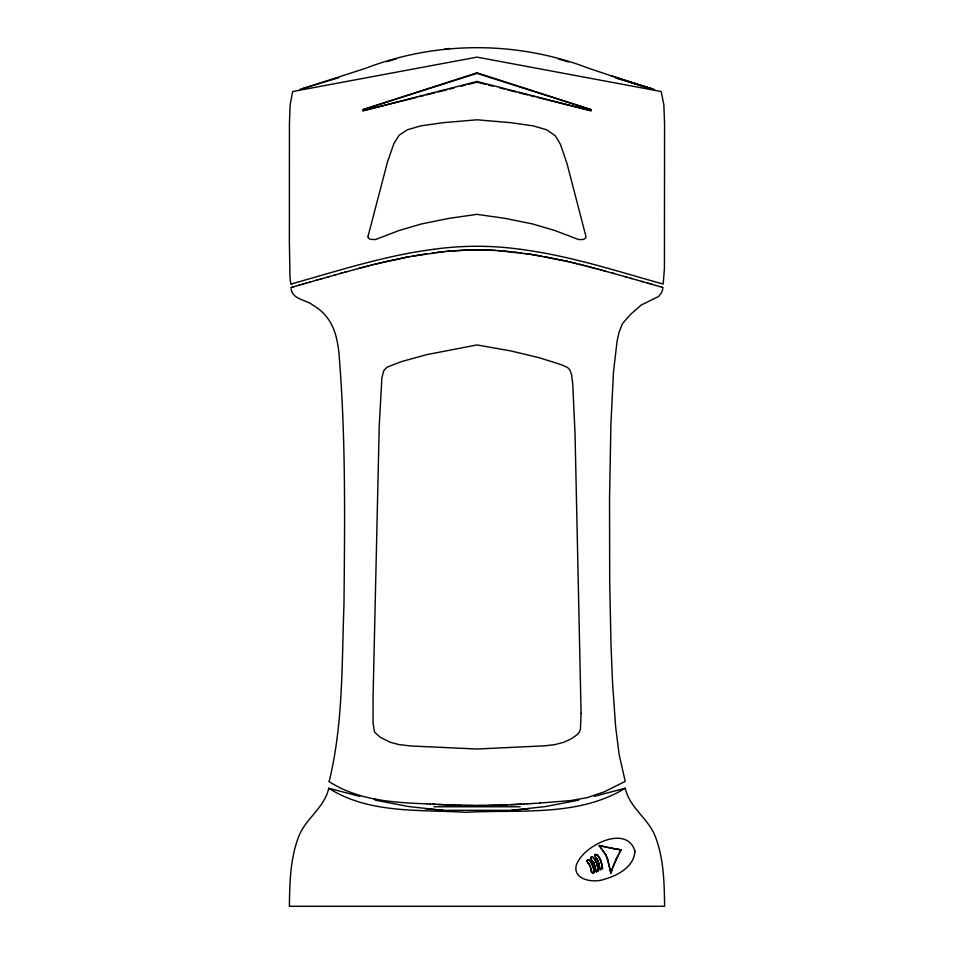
<?xml version="1.0" encoding="UTF-8"?>
<svg xmlns="http://www.w3.org/2000/svg" width="954" height="954" viewBox="0 0 954 954"><rect width="100%" height="100%" fill="white"/><g stroke="black" fill="none" stroke-linecap="round" stroke-linejoin="round"><path stroke-width="1.43" d="M416.409 97.391L363.033 110.771L363.033 109.603L477 72.79L590.967 109.603L590.967 110.7L537.591 97.391M329.368 780.599C343.333 722.989 341.747 663.09 343.977 604.252C344.752 523.591 345.801 442.739 339.66 362.246C338.145 339.111 334.699 317.789 312.84 305.089C305.817 299.473 292.628 299.735 291.125 288.812M662.875 288.812L661.48 292.818L658.606 296.491L641.16 305.089L630.606 314.343L622.449 323.644L619.146 332.064L617.095 341.186L613.517 371.655L610.906 423.981L609.534 498.477L609.701 583.097L611.013 645.083L612.528 682.539L615.604 726.519L619.194 754.936L625.252 781.374L604.156 791.88L586.829 797.735L570.444 800.609L540.119 803.018M292.52 92.311L290.147 104.833L289.432 123.96L289.384 242.399L290.004 277.519L290.851 284.077L292.449 283.612M359.873 796.387L328.748 788.242C324.491 807.99 305.232 818.699 298.471 837.099C290.159 859.101 289.718 883.07 289.384 906.288L664.616 906.288C664.282 883.07 663.841 859.101 655.529 837.099C648.768 818.699 629.509 807.99 625.252 788.231L594.402 796.328M616.32 858.528L612.671 867.675L620.124 851.183M616.356 858.731L621.149 849.799L620.315 851.147M625.252 788.231C577.599 817.316 518.964 809.278 465.779 812.331C419.629 809.362 369.568 814.144 328.748 788.242M601.962 868.951L602.689 868.581L601.843 864.706M601.354 869.321L600.185 869.893L598.778 863.668M596.799 871.527C599.923 869.476 596.5 862.726 595.046 860.269M597.085 871.396L598.265 870.775M596.548 871.586L598.552 870.632L597.729 866.995M596.977 871.384L596.226 871.801L595.475 868.271M363.033 109.603L477 73.363L590.967 109.603M301.643 88.949L365.275 68.414C437.027 40.7 517.855 40.819 589.56 68.593L648.756 88.364M299.544 89.533L338.753 77.715M386.537 61.795L396.351 58.909M301.667 284.483L306.258 283.159M298.447 285.413L302.776 284.161M305.041 283.505L309.967 282.086M291.9 283.779C338.789 270.662 385.404 255.433 433.891 249.28M291.9 287.297L299.52 285.103M308.679 282.456L317.837 279.82M290.851 287.595L293.105 286.951M316.501 280.202L321.844 278.675M320.508 279.057L328.736 276.72M327.341 277.113L335.832 274.728M334.413 275.122L341.615 273.118M340.161 273.512L366.145 266.464M344.525 272.307L345.992 271.902M358.31 268.539L369.305 265.641M363.033 110.771L477 81.484L590.967 110.771M367.731 266.047L371.869 264.985M370.903 265.236L374.779 264.246M419.295 96.664L423.624 95.579M426.51 94.851L435.167 92.681M438.053 91.966L446.699 89.795M449.584 89.068L453.913 87.983M461.128 86.182L465.457 85.097M468.342 84.369L477 82.199L485.658 84.369M374.004 264.449L409.266 256.662L444.17 251.594M375.757 264.008L378.678 263.28M379.668 263.042L381.624 262.565M382.614 262.326L384.581 261.861M385.571 261.635L387.396 261.205M387.67 261.146L409.624 256.602M578.673 800.167L545.76 806.512L511.654 810.316L528.814 808.765M292.795 91.512L477 57.133L661.194 91.524L663.853 104.833L664.568 123.96L664.425 268.658L663.149 284.077C615.914 270.853 568.942 255.505 520.109 249.28M412.414 256.101L426.557 253.812M432.329 253.013L433.891 252.81M434.01 249.268C462.499 245.273 491.501 245.273 519.99 249.268M436.014 252.536L450.3 251.009M449.894 48.487L444.91 49M446.186 251.403L467.4 249.936M452.351 250.83L477 249.733L495.484 250.377M540.143 803.018L532.201 803.53M529.53 803.697L532.225 803.53M526.858 803.864L529.565 803.697M524.163 804.019L526.894 803.864M524.211 804.019L498.012 805.224M521.504 804.174L510.533 804.735M507.731 804.866L486.91 805.486M468.044 249.912L479.564 249.781M496.617 805.259L475.688 805.57M485.526 805.51L464.383 805.438M433.808 806.762L520.192 806.762M434.845 810.328L519.155 810.328M474.305 805.558L457.395 805.259M480.196 249.793L482.76 249.829M462.988 805.414L438.029 804.472M483.404 249.841L501.649 250.83M456 805.224L429.813 804.019M432.556 804.174L435.298 804.329M427.13 803.864L429.86 804.019M427.165 803.864C393.358 802.648 357.977 800.394 328.748 781.374M497.559 250.532L531.378 254.408L567.415 261.396M425.21 808.754L443.05 810.351L408.264 806.5L375.339 800.167M503.7 251.009L511.869 251.82M513.908 252.047L517.962 252.536M520.109 252.81L521.671 253.013M620.887 849.775L619.134 849.525M620.291 849.692L615.676 848.988M524.557 253.406L541.586 256.101M619.313 849.549L617.679 849.31M617.894 849.346L616.582 849.143M616.773 849.167L606.649 847.14M615.95 849.024L613.684 848.643M374.123 799.225L376.46 799.631M614.102 848.702L607.674 847.367M544.376 256.602L566.33 261.146M611.371 848.166L610.691 848.023M605.862 847.021L599.052 845.471L605.981 846.973M566.402 261.157L568.441 261.635M567.38 261.384L584.671 265.641M569.431 261.861L571.398 262.326M572.376 262.565L574.344 263.042M575.322 263.28L577.265 263.757M488.543 85.097L492.872 86.182M500.087 87.983L504.416 89.068M507.301 89.795L515.947 91.966M518.833 92.681L527.49 94.851M530.376 95.579L534.705 96.664M579.209 264.246L581.153 264.735M583.085 265.224L587.843 266.464M586.257 266.047L601.867 270.22M589.417 266.87L592.553 267.704M594.115 268.122L595.678 268.539M597.228 268.956L598.778 269.374M600.328 269.803L613.839 273.524M603.405 270.638L604.943 271.067M612.396 273.118L626.671 277.113M625.264 276.72L632.168 278.675M630.844 278.294L642.757 281.716M662.1 287.297L651.224 284.161M661.551 287.142L663.149 287.595M647.754 283.159L652.333 284.483M641.47 281.347L648.958 283.505M558.77 59.112L568.501 61.986M654.444 89.533L615.759 77.823L652.393 88.949L611.979 75.986M588.463 863.37C584.122 859.16 589.644 858.54 591.337 862.702M589.524 864.539C584.921 861.355 588.606 856.871 591.086 862.321M588.988 863.74L591.468 870.108M596.071 857.741C592.291 854.39 598.015 852.876 598.873 857.133M596.87 858.934C590.204 849.62 601.33 856.513 601.258 862.094M594.592 859.256C592.291 854.235 588.833 858.612 592.887 861.379M595.01 859.864C589.775 852.733 589.679 859.399 593.901 863M595.976 857.932L597.132 859.339M594.521 859.471L595.201 860.162M590.991 862.559L591.897 863.573M598.754 857.276L601.414 862.738M594.783 859.876L595.904 861.295M591.122 862.75L592.446 864.503M605.718 854.653L599.291 845.685L605.778 854.748M596.655 858.946L597.323 859.637M605.528 854.665L606.362 855.678M592.911 861.796L593.71 862.678M605.599 854.772L607.471 858.433M597.097 859.637L597.717 860.281M597.24 859.864L597.979 860.723M591.683 863.632L593.221 867.079M593.436 862.619L594.831 865.54M589.751 865.314L590.741 867.138M595.642 861.247L596.942 863.668M606.184 855.738L607.674 859.339M597.514 860.317L598.277 861.259M593.686 863.06L595.069 866.518M597.776 860.782L599.16 864.372M592.195 864.491L593.078 866.47M598.027 861.235L598.921 863.346M596.787 863.954L597.287 865.075M592.923 866.792L593.662 868.915M594.676 865.862L596.083 871.861M590.872 868.581C589.954 874.246 596.131 874.52 593.71 869.154M593.078 867.448C595.94 870.919 592.088 876.476 591.528 870.334M601.115 862.416C604.383 867.436 599.565 873.244 599.219 864.622M597.121 865.326L597.371 866.387M595.105 866.649L595.415 868.033M607.316 858.672L610.834 873.172L612.647 867.723L610.906 872.946L607.841 860.103M601.282 863.108L601.485 864.038M597.502 865.97L597.705 866.876M601.64 863.775L601.795 864.455M607.531 859.637L607.674 860.258M477 81.484L477 82.199M581.093 713.437L580.426 729.202L579.483 732.052L577.253 734.616L571.446 738.718L563.85 742.236L554.978 744.609L545.163 745.801L477 749.009L411.102 745.992L399.022 744.609L390.15 742.236L380.193 737.263L374.517 732.052L373.014 722.679L373.097 695.848L379.227 426.164L381.874 377.891L383.794 370.617L386.93 367.242L401.515 361.59L426.772 354.626L477 344.943L511.082 350.989L538.962 357.643L561.715 364.845L567.642 367.576L569.836 369.89L571.577 374.564L572.782 384.534L575.047 434.046L581.093 713.437M634.923 851.147C634.183 866.685 617.596 875.689 604.311 879.254C594.64 883.189 573.02 880.363 576.168 865.815C581.487 846.341 626.814 823.302 634.923 851.147M367.982 236.52L368.339 238.011L370.295 239.359L375.447 239.549L399.082 230.534L421.429 223.951L449.036 218.359L477 214.352L504.964 218.359L532.582 223.951L554.918 230.534L578.553 239.549L583.371 239.478L585.506 238.19L586.03 236.795L567.01 163.575L560.344 144.173L555.323 135.754L546.678 129.804L533.274 125.892L510.95 122.684L477 119.799L443.05 122.684L420.726 125.892L407.322 129.804L399.189 135.194L393.907 143.589L387.407 162.216L367.982 236.52"/></g></svg>
